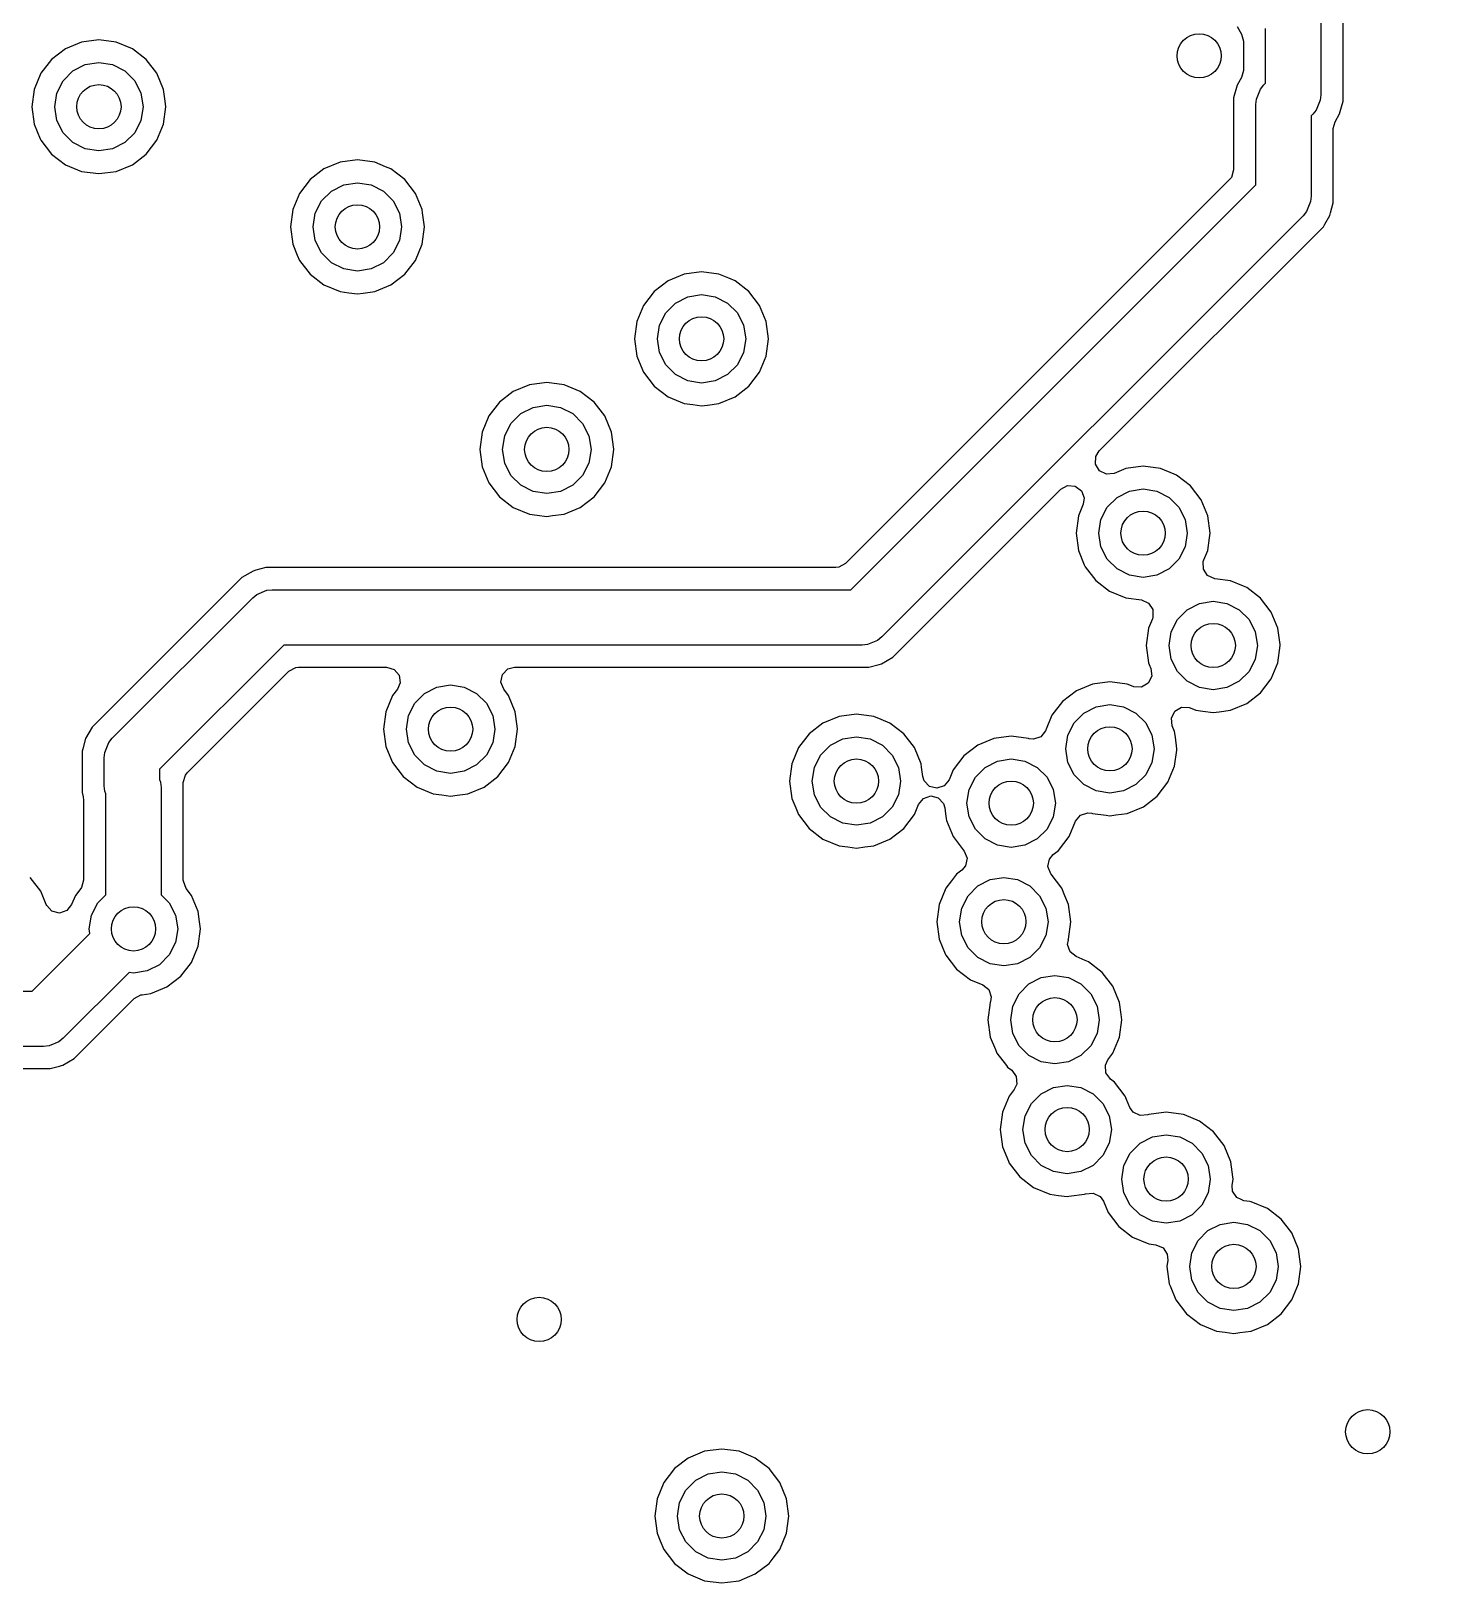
# Model space of a CAD drawing. Extents: x 116 to 183, y -110.2 to -37.6.
# Drawn here: x 129.14 to 141.8, y -79.85 to -65.82 of the extents above; entities that cross this region are included whole.
import ezdxf

# ---------------------------------------------------------------- set-up
doc = ezdxf.new("R2010")
doc.units = 0
doc.layers.add('BLACK', color=7, linetype='CONTINUOUS')

msp = doc.modelspace()

# ---------------------------------------------------------------- linework, layer by layer
at = {"layer": 'BLACK', "linetype": 'CONTINUOUS'}
for p, q in [((140.8, -65.687918), (140.8, -66.392082)), ((141.0005, -66.451391), (141.0005, -65.628609)), ((140.042203, -65.77381), (140.082886, -65.844273)), ((140.3, -66.288528), (140.3, -65.791472)), ((129.44716, -65.975463), (129.321718, -66.071718)), ((129.593237, -65.914956), (129.44716, -65.975463)), ((129.593239, -65.914955), (129.593237, -65.914956)), ((129.749999, -65.894318), (129.593239, -65.914955)), ((129.750001, -65.894318), (129.749999, -65.894318)), ((129.90676, -65.914955), (129.750001, -65.894318)), ((129.906762, -65.914956), (129.90676, -65.914955)), ((130.052841, -65.975464), (129.906762, -65.914956)), ((130.178282, -66.071718), (130.052841, -65.975464)), ((140.082886, -65.844273), (140.0995, -65.906274)), ((140.0995, -65.906274), (140.0995, -66.036843)), ((129.321718, -66.071718), (129.225463, -66.19716)), ((129.626393, -66.119577), (129.75, -66.1)), ((129.75, -66.1), (129.873607, -66.119577)), ((130.274536, -66.197159), (130.178282, -66.071718)), ((140.0995, -66.036843), (140.1, -66.04)), ((140.1, -66.04), (140.0995, -66.043156)), ((140.0995, -66.043156), (140.0995, -66.173725)), ((129.225463, -66.19716), (129.164956, -66.343237)), ((129.426393, -66.264886), (129.514886, -66.176393)), ((129.514886, -66.176393), (129.626393, -66.119577)), ((129.873607, -66.119577), (129.985114, -66.176393)), ((129.985114, -66.176393), (130.073607, -66.264886)), ((130.335044, -66.343238), (130.274536, -66.197159)), ((140.082887, -66.235725), (140.042201, -66.306194)), ((140.0995, -66.173725), (140.082887, -66.235725)), ((129.164955, -66.343239), (129.144318, -66.499998)), ((129.164956, -66.343237), (129.164955, -66.343239)), ((129.35, -66.5), (129.369577, -66.376393)), ((129.369577, -66.376393), (129.426393, -66.264886)), ((130.073607, -66.264886), (130.130423, -66.376393)), ((130.130423, -66.376393), (130.15, -66.5)), ((130.335044, -66.343239), (130.335044, -66.343238)), ((130.349282, -66.45139), (130.335044, -66.343239)), ((140.0422, -66.306199), (140.0115, -66.420773)), ((140.042201, -66.306194), (140.0422, -66.306199)), ((140.216804, -66.431309), (140.254133, -66.341189)), ((140.254133, -66.341189), (140.254137, -66.341184)), ((140.254137, -66.341184), (140.285223, -66.303305)), ((140.285223, -66.303305), (140.3, -66.288528)), ((140.8, -66.392082), (140.795196, -66.440854)), ((129.144318, -66.499998), (129.144318, -66.5)), ((129.144318, -66.5), (129.164955, -66.65676)), ((129.369577, -66.623607), (129.35, -66.5)), ((130.15, -66.5), (130.130423, -66.623607)), ((130.335044, -66.656762), (130.355682, -66.5)), ((130.355682, -66.5), (130.349282, -66.45139)), ((140.0115, -66.420773), (140.0115, -67.072034)), ((140.212, -66.480082), (140.216804, -66.431309)), ((140.212, -67.206446), (140.212, -66.480082)), ((140.757868, -66.530974), (140.726777, -66.568859)), ((140.795196, -66.440854), (140.757868, -66.530974)), ((140.969799, -66.565969), (140.987475, -66.5)), ((140.987475, -66.5), (141.0005, -66.451391)), ((129.164955, -66.65676), (129.164956, -66.656762)), ((129.164956, -66.656762), (129.219942, -66.789511)), ((129.426393, -66.735114), (129.369577, -66.623607)), ((130.130423, -66.623607), (130.073607, -66.735114)), ((130.274536, -66.802841), (130.335044, -66.656762)), ((140.726777, -66.568859), (140.712, -66.583636)), ((140.712, -66.583636), (140.712, -67.31)), ((140.9125, -66.698439), (140.929113, -66.636439)), ((140.929113, -66.636439), (140.969799, -66.565969)), ((129.219942, -66.789511), (129.225464, -66.802841)), ((129.225464, -66.802841), (129.321718, -66.928282)), ((129.514886, -66.823607), (129.426393, -66.735114)), ((130.073607, -66.735114), (129.985114, -66.823607)), ((130.178282, -66.928282), (130.274536, -66.802841)), ((140.9125, -67.369309), (140.9125, -66.698439)), ((129.321718, -66.928282), (129.447159, -67.024536)), ((129.626393, -66.880423), (129.514886, -66.823607)), ((129.75, -66.9), (129.626393, -66.880423)), ((129.873607, -66.880423), (129.75, -66.9)), ((129.985114, -66.823607), (129.873607, -66.880423)), ((130.052841, -67.024536), (130.178282, -66.928282)), ((129.447159, -67.024536), (129.593238, -67.085044)), ((129.593238, -67.085044), (129.671619, -67.095363)), ((129.671619, -67.095363), (129.749999, -67.105682)), ((129.750001, -67.105682), (129.804211, -67.098545)), ((129.804211, -67.098545), (129.906762, -67.085044)), ((129.906762, -67.085044), (130.052841, -67.024536)), ((131.78466, -67.062963), (131.659218, -67.159218)), ((131.930737, -67.002456), (131.78466, -67.062963)), ((131.930739, -67.002455), (131.930737, -67.002456)), ((132.087499, -66.981818), (131.930739, -67.002455)), ((132.087501, -66.981818), (132.087499, -66.981818)), ((132.24426, -67.002455), (132.087501, -66.981818)), ((132.244262, -67.002456), (132.24426, -67.002455)), ((132.341622, -67.042784), (132.244262, -67.002456)), ((132.390341, -67.062964), (132.341622, -67.042784)), ((132.515782, -67.159218), (132.390341, -67.062964)), ((140.0115, -67.072034), (139.991815, -67.139073)), ((129.749999, -67.105682), (129.75, -67.105682)), ((129.75, -67.105682), (129.750001, -67.105682)), ((131.659218, -67.159218), (131.562963, -67.28466)), ((131.852386, -67.263893), (131.963893, -67.207077)), ((131.963893, -67.207077), (132.0875, -67.1875)), ((132.0875, -67.1875), (132.211107, -67.207077)), ((132.211107, -67.207077), (132.322614, -67.263893)), ((132.612036, -67.284659), (132.515782, -67.159218)), ((139.975181, -67.159715), (136.501716, -70.633181)), ((136.548446, -70.87), (140.212, -67.206446)), ((139.991815, -67.139073), (139.975181, -67.159715)), ((131.562963, -67.28466), (131.502456, -67.430737)), ((131.707077, -67.463893), (131.763893, -67.352386)), ((131.763893, -67.352386), (131.852386, -67.263893)), ((132.322614, -67.263893), (132.411107, -67.352386)), ((132.411107, -67.352386), (132.467923, -67.463893)), ((132.672544, -67.430738), (132.612036, -67.284659)), ((140.707197, -67.358772), (140.669868, -67.448892)), ((140.712, -67.31), (140.707197, -67.358762)), ((140.707197, -67.358762), (140.707197, -67.358772)), ((140.888394, -67.459274), (140.9125, -67.369309)), ((131.502455, -67.430739), (131.481818, -67.587498)), ((131.502456, -67.430737), (131.502455, -67.430739)), ((131.6875, -67.5875), (131.707077, -67.463893)), ((132.467923, -67.463893), (132.4875, -67.5875)), ((132.676301, -67.459274), (132.672544, -67.430738)), ((132.693065, -67.586615), (132.676301, -67.459274)), ((140.638777, -67.486776), (136.828777, -71.296777)), ((140.669868, -67.448892), (140.638777, -67.486776)), ((140.835547, -67.563998), (140.881799, -67.483887)), ((140.881799, -67.483887), (140.888394, -67.459274)), ((131.481818, -67.587498), (131.481818, -67.587501)), ((131.481818, -67.587501), (131.502455, -67.74426)), ((131.707077, -67.711107), (131.6875, -67.5875)), ((132.4875, -67.5875), (132.467923, -67.711107)), ((132.672544, -67.744262), (132.693182, -67.5875)), ((132.693182, -67.5875), (132.693065, -67.586615)), ((138.867369, -69.541734), (140.82249, -67.586614)), ((140.82249, -67.586614), (140.835547, -67.563998)), ((131.502455, -67.74426), (131.502456, -67.744262)), ((131.502456, -67.744262), (131.543451, -67.843234)), ((131.763893, -67.822614), (131.707077, -67.711107)), ((132.467923, -67.711107), (132.411107, -67.822614)), ((132.612036, -67.890341), (132.672544, -67.744262)), ((131.543451, -67.843234), (131.562964, -67.890341)), ((131.562964, -67.890341), (131.659218, -68.015782)), ((131.852386, -67.911107), (131.763893, -67.822614)), ((131.963893, -67.967923), (131.852386, -67.911107)), ((132.322614, -67.911107), (132.211107, -67.967923)), ((132.411107, -67.822614), (132.322614, -67.911107)), ((132.515782, -68.015782), (132.612036, -67.890341)), ((131.659218, -68.015782), (131.784659, -68.112036)), ((132.0875, -67.9875), (131.963893, -67.967923)), ((132.211107, -67.967923), (132.0875, -67.9875)), ((132.390341, -68.112036), (132.515782, -68.015782)), ((134.89716, -68.075463), (134.771718, -68.171718)), ((135.043237, -68.014956), (134.89716, -68.075463)), ((135.043239, -68.014955), (135.043237, -68.014956)), ((135.199999, -67.994318), (135.043239, -68.014955)), ((135.200001, -67.994318), (135.199999, -67.994318)), ((135.35676, -68.014955), (135.200001, -67.994318)), ((135.356762, -68.014956), (135.35676, -68.014955)), ((135.44496, -68.051489), (135.356762, -68.014956)), ((135.502841, -68.075464), (135.44496, -68.051489)), ((135.628282, -68.171718), (135.502841, -68.075464)), ((131.784659, -68.112036), (131.930738, -68.172544)), ((131.930738, -68.172544), (132.009119, -68.182863)), ((132.009119, -68.182863), (132.087499, -68.193182)), ((132.087499, -68.193182), (132.0875, -68.193182)), ((132.0875, -68.193182), (132.087501, -68.193182)), ((132.087501, -68.193182), (132.139754, -68.186302)), ((132.139754, -68.186302), (132.244262, -68.172544)), ((132.244262, -68.172544), (132.390341, -68.112036)), ((134.771718, -68.171718), (134.675463, -68.29716)), ((134.964886, -68.276393), (135.076393, -68.219577)), ((135.076393, -68.219577), (135.2, -68.2)), ((135.2, -68.2), (135.323607, -68.219577)), ((135.323607, -68.219577), (135.435114, -68.276393)), ((135.724536, -68.297159), (135.628282, -68.171718)), ((134.675463, -68.29716), (134.614956, -68.443237)), ((134.876393, -68.364886), (134.964886, -68.276393)), ((135.435114, -68.276393), (135.523607, -68.364886)), ((135.785044, -68.443238), (135.724536, -68.297159)), ((134.614955, -68.443239), (134.594318, -68.599998)), ((134.614956, -68.443237), (134.614955, -68.443239)), ((134.8, -68.6), (134.819577, -68.476393)), ((134.819577, -68.476393), (134.876393, -68.364886)), ((135.523607, -68.364886), (135.580423, -68.476393)), ((135.580423, -68.476393), (135.6, -68.6)), ((135.805682, -68.6), (135.785044, -68.443238)), ((134.594318, -68.599998), (134.594318, -68.600001)), ((134.594318, -68.600001), (134.614955, -68.75676)), ((134.819577, -68.723607), (134.8, -68.6)), ((135.6, -68.6), (135.580423, -68.723607)), ((135.785044, -68.756762), (135.805682, -68.6)), ((134.614955, -68.75676), (134.614956, -68.756762)), ((134.614956, -68.756762), (134.650775, -68.843238)), ((134.876393, -68.835114), (134.819577, -68.723607)), ((135.580423, -68.723607), (135.523607, -68.835114)), ((135.724536, -68.902841), (135.785044, -68.756762)), ((134.650775, -68.843238), (134.675464, -68.902841)), ((134.675464, -68.902841), (134.771718, -69.028282)), ((134.964886, -68.923607), (134.876393, -68.835114)), ((135.076393, -68.980423), (134.964886, -68.923607)), ((135.435114, -68.923607), (135.323607, -68.980423)), ((135.523607, -68.835114), (135.435114, -68.923607)), ((135.628282, -69.028282), (135.724536, -68.902841)), ((133.643237, -69.014956), (133.49716, -69.075463)), ((133.643239, -69.014955), (133.643237, -69.014956)), ((133.799999, -68.994318), (133.643239, -69.014955)), ((133.800001, -68.994318), (133.799999, -68.994318)), ((133.95676, -69.014955), (133.800001, -68.994318)), ((133.956762, -69.014956), (133.95676, -69.014955)), ((134.102841, -69.075464), (133.956762, -69.014956)), ((134.771718, -69.028282), (134.897159, -69.124536)), ((135.2, -69), (135.076393, -68.980423)), ((135.323607, -68.980423), (135.2, -69)), ((135.502841, -69.124536), (135.628282, -69.028282)), ((133.371718, -69.171718), (133.275463, -69.29716)), ((133.49716, -69.075463), (133.371718, -69.171718)), ((133.676393, -69.219577), (133.8, -69.2)), ((133.8, -69.2), (133.923607, -69.219577)), ((134.228282, -69.171718), (134.102841, -69.075464)), ((134.324536, -69.297159), (134.228282, -69.171718)), ((134.897159, -69.124536), (135.043238, -69.185044)), ((135.043238, -69.185044), (135.121619, -69.195363)), ((135.121619, -69.195363), (135.199999, -69.205682)), ((135.199999, -69.205682), (135.2, -69.205682)), ((135.2, -69.205682), (135.200001, -69.205682)), ((135.200001, -69.205682), (135.252254, -69.198802)), ((135.252254, -69.198802), (135.356762, -69.185044)), ((135.356762, -69.185044), (135.502841, -69.124536)), ((133.275463, -69.29716), (133.214956, -69.443237)), ((133.476393, -69.364886), (133.564886, -69.276393)), ((133.564886, -69.276393), (133.676393, -69.219577)), ((133.923607, -69.219577), (134.035114, -69.276393)), ((134.035114, -69.276393), (134.123607, -69.364886)), ((134.385044, -69.443238), (134.324536, -69.297159)), ((133.214955, -69.443239), (133.194318, -69.599998)), ((133.214956, -69.443237), (133.214955, -69.443239)), ((133.4, -69.6), (133.419577, -69.476393)), ((133.419577, -69.476393), (133.476393, -69.364886)), ((134.123607, -69.364886), (134.180423, -69.476393)), ((134.180423, -69.476393), (134.2, -69.6)), ((134.385044, -69.443239), (134.385044, -69.443238)), ((134.405602, -69.599395), (134.385044, -69.443239)), ((133.194318, -69.599998), (133.194318, -69.600001)), ((133.194318, -69.600001), (133.214955, -69.75676)), ((133.419577, -69.723607), (133.4, -69.6)), ((134.2, -69.6), (134.180423, -69.723607)), ((134.385044, -69.756762), (134.405682, -69.6)), ((134.405682, -69.6), (134.405602, -69.599395)), ((138.764777, -69.662875), (138.79475, -69.614353)), ((138.79475, -69.614353), (138.867369, -69.541734)), ((133.214955, -69.75676), (133.214956, -69.756762)), ((133.214956, -69.756762), (133.275464, -69.902841)), ((133.476393, -69.835114), (133.419577, -69.723607)), ((134.180423, -69.723607), (134.123607, -69.835114)), ((134.324536, -69.902841), (134.385044, -69.756762)), ((138.762283, -69.7327), (138.764777, -69.662875)), ((138.797935, -69.792789), (138.762283, -69.7327)), ((139.191999, -69.752318), (139.035239, -69.772955)), ((139.192001, -69.752318), (139.191999, -69.752318)), ((139.34876, -69.772955), (139.192001, -69.752318)), ((133.275464, -69.902841), (133.371718, -70.028282)), ((133.564886, -69.923607), (133.476393, -69.835114)), ((134.123607, -69.835114), (134.035114, -69.923607)), ((134.228282, -70.028282), (134.324536, -69.902841)), ((138.860414, -69.824064), (138.797935, -69.792789)), ((138.929883, -69.816595), (138.860414, -69.824064)), ((139.035234, -69.772957), (138.929883, -69.816595)), ((139.035239, -69.772955), (139.035234, -69.772957)), ((139.348762, -69.772956), (139.34876, -69.772955)), ((139.472147, -69.824064), (139.348762, -69.772956)), ((139.494841, -69.833464), (139.472147, -69.824064)), ((139.620282, -69.929718), (139.494841, -69.833464)), ((133.371718, -70.028282), (133.497159, -70.124536)), ((133.676393, -69.980423), (133.564886, -69.923607)), ((133.8, -70), (133.676393, -69.980423)), ((133.923607, -69.980423), (133.8, -70)), ((134.035114, -69.923607), (133.923607, -69.980423)), ((134.102841, -70.124536), (134.228282, -70.028282)), ((136.928614, -71.480489), (138.448353, -69.960749)), ((138.448353, -69.960749), (138.509676, -69.927265)), ((138.509676, -69.927265), (138.579368, -69.932249)), ((138.579368, -69.932249), (138.635301, -69.974121)), ((138.635301, -69.974121), (138.659718, -70.039585)), ((138.659718, -70.039585), (138.650595, -70.095883)), ((138.868393, -70.122886), (138.956886, -70.034393)), ((138.956886, -70.034393), (139.068393, -69.977577)), ((139.068393, -69.977577), (139.192, -69.958)), ((139.192, -69.958), (139.315607, -69.977577)), ((139.315607, -69.977577), (139.427114, -70.034393)), ((139.427114, -70.034393), (139.515607, -70.122886)), ((139.716536, -70.055159), (139.620282, -69.929718)), ((133.497159, -70.124536), (133.643238, -70.185044)), ((133.643238, -70.185044), (133.713681, -70.194318)), ((133.852254, -70.198802), (133.956762, -70.185044)), ((133.956762, -70.185044), (134.102841, -70.124536)), ((138.650595, -70.095883), (138.606957, -70.201234)), ((138.811577, -70.234393), (138.868393, -70.122886)), ((139.515607, -70.122886), (139.572423, -70.234393)), ((139.777044, -70.201238), (139.716536, -70.055159)), ((133.713681, -70.194318), (133.799999, -70.205682)), ((133.799999, -70.205682), (133.8, -70.205682)), ((133.8, -70.205682), (133.800001, -70.205682)), ((133.800001, -70.205682), (133.852254, -70.198802)), ((138.606955, -70.201239), (138.586318, -70.357998)), ((138.606957, -70.201234), (138.606955, -70.201239)), ((138.792, -70.358), (138.811577, -70.234393)), ((139.572423, -70.234393), (139.592, -70.358)), ((139.777044, -70.201239), (139.777044, -70.201238)), ((139.797682, -70.357998), (139.777044, -70.201239)), ((138.586318, -70.357998), (138.586318, -70.358001)), ((138.586318, -70.358001), (138.606955, -70.51476)), ((138.811577, -70.481607), (138.792, -70.358)), ((139.592, -70.358), (139.572423, -70.481607)), ((139.777044, -70.514762), (139.792169, -70.399874)), ((139.792169, -70.399874), (139.797682, -70.358001)), ((139.797682, -70.358001), (139.797682, -70.357998)), ((138.606955, -70.51476), (138.606956, -70.514762)), ((138.606956, -70.514762), (138.660172, -70.643238)), ((138.868393, -70.593114), (138.811577, -70.481607)), ((138.956886, -70.681607), (138.868393, -70.593114)), ((139.515607, -70.593114), (139.427114, -70.681607)), ((139.572423, -70.481607), (139.515607, -70.593114)), ((139.73705, -70.613606), (139.741868, -70.599683)), ((139.741868, -70.599683), (139.777044, -70.514762)), ((131.144113, -70.7002), (131.041386, -70.759511)), ((131.144116, -70.700199), (131.144113, -70.7002)), ((131.168324, -70.693712), (131.144116, -70.700199)), ((131.168325, -70.693713), (131.168324, -70.693712)), ((131.258691, -70.6695), (131.168325, -70.693713)), ((136.414035, -70.6695), (131.258691, -70.6695)), ((136.440393, -70.666666), (136.414035, -70.6695)), ((136.501716, -70.633181), (136.440393, -70.666666)), ((138.660172, -70.643238), (138.667464, -70.660841)), ((138.667464, -70.660841), (138.763718, -70.786282)), ((139.068393, -70.738423), (138.956886, -70.681607)), ((139.192, -70.758), (139.068393, -70.738423)), ((139.315607, -70.738423), (139.192, -70.758)), ((139.427114, -70.681607), (139.315607, -70.738423)), ((139.737881, -70.683471), (139.73705, -70.613606)), ((139.776352, -70.741795), (139.737881, -70.683471)), ((139.840249, -70.770062), (139.776352, -70.741795)), ((131.041383, -70.759513), (129.687513, -72.113383)), ((131.041386, -70.759511), (131.041383, -70.759513)), ((131.179107, -70.912133), (131.269227, -70.874804)), ((131.269227, -70.874804), (131.318, -70.87)), ((131.318, -70.87), (136.548446, -70.87)), ((138.763718, -70.786282), (138.889159, -70.882536)), ((138.889159, -70.882536), (139.035238, -70.943044)), ((139.98376, -70.788955), (139.840249, -70.770062)), ((139.983762, -70.788956), (139.98376, -70.788955)), ((140.09989, -70.837058), (139.983762, -70.788956)), ((140.129841, -70.849464), (140.09989, -70.837058)), ((140.255282, -70.945718), (140.129841, -70.849464)), ((129.871223, -72.213223), (131.141223, -70.943223)), ((131.141223, -70.943223), (131.179102, -70.912137)), ((131.179102, -70.912137), (131.179107, -70.912133)), ((139.035238, -70.943044), (139.178751, -70.961937)), ((139.178751, -70.961937), (139.242646, -70.990203)), ((139.242646, -70.990203), (139.281118, -71.048527)), ((139.591886, -71.050393), (139.703393, -70.993577)), ((139.703393, -70.993577), (139.827, -70.974)), ((139.827, -70.974), (139.950607, -70.993577)), ((139.950607, -70.993577), (140.062114, -71.050393)), ((140.351536, -71.071159), (140.255282, -70.945718)), ((139.277126, -71.132328), (139.241957, -71.217234)), ((139.28195, -71.118392), (139.277126, -71.132328)), ((139.281118, -71.048527), (139.28195, -71.118392)), ((139.446577, -71.250393), (139.503393, -71.138886)), ((139.503393, -71.138886), (139.591886, -71.050393)), ((140.062114, -71.050393), (140.150607, -71.138886)), ((140.150607, -71.138886), (140.207423, -71.250393)), ((140.412044, -71.217238), (140.351536, -71.071159)), ((136.828777, -71.296777), (136.790897, -71.327862)), ((139.241955, -71.217239), (139.221318, -71.373998)), ((139.241957, -71.217234), (139.241955, -71.217239)), ((139.427, -71.374), (139.446577, -71.250393)), ((140.207423, -71.250393), (140.227, -71.374)), ((140.412044, -71.217239), (140.412044, -71.217238)), ((140.431623, -71.365959), (140.412044, -71.217239)), ((131.421554, -71.37), (130.298, -72.493554)), ((136.652, -71.37), (131.421554, -71.37)), ((136.700773, -71.365196), (136.652, -71.37)), ((136.790893, -71.327867), (136.700773, -71.365196)), ((136.790897, -71.327862), (136.790893, -71.327867)), ((139.221318, -71.373998), (139.221318, -71.374001)), ((139.221318, -71.374001), (139.241955, -71.530759)), ((139.446577, -71.497607), (139.427, -71.374)), ((140.227, -71.374), (140.207423, -71.497607)), ((140.412044, -71.530762), (140.432682, -71.374)), ((140.432682, -71.374), (140.431623, -71.365959)), ((131.468284, -71.606819), (131.529607, -71.573334)), ((131.529607, -71.573334), (131.555965, -71.5705)), ((131.555965, -71.5705), (132.351543, -71.5705)), ((132.351543, -71.5705), (132.418582, -71.590185)), ((132.418582, -71.590185), (132.464337, -71.642989)), ((133.399587, -71.636372), (133.448401, -71.586383)), ((133.448401, -71.586383), (133.509119, -71.5705)), ((133.509119, -71.5705), (136.711307, -71.5705)), ((136.711307, -71.5705), (136.711309, -71.5705)), ((136.711309, -71.5705), (136.805405, -71.545287)), ((136.805405, -71.545287), (136.825887, -71.539799)), ((136.825887, -71.539799), (136.928614, -71.480489)), ((139.241955, -71.530759), (139.241955, -71.530761)), ((139.241955, -71.530761), (139.241956, -71.530762)), ((139.241956, -71.530762), (139.247973, -71.545288)), ((139.247973, -71.545288), (139.263538, -71.582865)), ((139.263538, -71.582865), (139.271006, -71.652335)), ((139.503393, -71.609114), (139.446577, -71.497607)), ((140.207423, -71.497607), (140.150607, -71.609114)), ((140.351536, -71.676841), (140.412044, -71.530762)), ((130.549319, -72.525783), (131.468284, -71.606819)), ((132.474281, -71.712147), (132.449919, -71.769986)), ((132.464337, -71.642989), (132.474281, -71.712147)), ((132.806724, -71.749908), (132.930331, -71.730331)), ((132.930331, -71.730331), (133.053938, -71.749908)), ((133.385549, -71.704817), (133.399587, -71.636372)), ((133.410743, -71.769986), (133.385549, -71.704817)), ((138.735677, -71.723206), (138.5896, -71.783713)), ((138.735679, -71.723205), (138.735677, -71.723206)), ((138.892439, -71.702568), (138.735679, -71.723205)), ((138.892441, -71.702568), (138.892439, -71.702568)), ((139.0492, -71.723205), (138.892441, -71.702568)), ((139.049205, -71.723207), (139.0492, -71.723205)), ((139.101524, -71.744878), (139.049205, -71.723207)), ((139.23973, -71.714814), (139.179641, -71.750466)), ((139.271006, -71.652335), (139.23973, -71.714814)), ((139.591886, -71.697607), (139.503393, -71.609114)), ((139.703393, -71.754423), (139.591886, -71.697607)), ((140.062114, -71.697607), (139.950607, -71.754423)), ((140.150607, -71.609114), (140.062114, -71.697607)), ((140.255282, -71.802282), (140.351536, -71.676841)), ((132.405795, -71.827488), (132.345287, -71.973568)), ((132.449919, -71.769986), (132.405795, -71.827488)), ((132.606724, -71.895217), (132.695217, -71.806724)), ((132.695217, -71.806724), (132.806724, -71.749908)), ((133.053938, -71.749908), (133.165445, -71.806724)), ((133.165445, -71.806724), (133.253938, -71.895217)), ((133.454866, -71.827488), (133.410743, -71.769986)), ((133.454866, -71.827489), (133.454866, -71.827488)), ((133.454867, -71.82749), (133.454866, -71.827489)), ((133.515375, -71.973569), (133.454867, -71.82749)), ((138.5896, -71.783713), (138.464158, -71.879968)), ((139.109816, -71.747971), (139.101524, -71.744878)), ((139.179641, -71.750466), (139.109816, -71.747971)), ((139.827, -71.774), (139.703393, -71.754423)), ((139.950607, -71.754423), (139.827, -71.774)), ((140.129841, -71.898536), (140.255282, -71.802282)), ((132.345286, -71.97357), (132.324649, -72.130329)), ((132.345287, -71.973568), (132.345286, -71.97357)), ((132.530331, -72.130331), (132.549908, -72.006724)), ((132.549908, -72.006724), (132.606724, -71.895217)), ((133.253938, -71.895217), (133.310754, -72.006724)), ((133.310754, -72.006724), (133.330331, -72.130331)), ((133.515375, -71.97357), (133.515375, -71.973569)), ((133.532332, -72.102374), (133.515375, -71.97357)), ((136.599999, -71.994318), (136.443239, -72.014955)), ((136.600001, -71.994318), (136.599999, -71.994318)), ((136.75676, -72.014955), (136.600001, -71.994318)), ((138.367903, -72.00541), (138.310299, -72.144478)), ((138.464158, -71.879968), (138.367903, -72.00541)), ((138.568833, -72.073136), (138.657326, -71.984643)), ((138.657326, -71.984643), (138.768833, -71.927827)), ((138.768833, -71.927827), (138.89244, -71.90825)), ((138.89244, -71.90825), (139.016047, -71.927827)), ((139.016047, -71.927827), (139.127554, -71.984643)), ((139.127554, -71.984643), (139.216047, -72.073136)), ((139.448433, -72.029915), (139.479708, -71.967436)), ((139.479708, -71.967436), (139.539797, -71.931784)), ((139.539797, -71.931784), (139.609622, -71.934278)), ((139.609622, -71.934278), (139.617904, -71.937366)), ((139.617904, -71.937366), (139.670238, -71.959044)), ((139.670238, -71.959044), (139.733982, -71.967436)), ((139.733982, -71.967436), (139.826999, -71.979682)), ((139.826999, -71.979682), (139.827, -71.979682)), ((139.827, -71.979682), (139.827001, -71.979682)), ((139.827001, -71.979682), (139.879254, -71.972802)), ((139.879254, -71.972802), (139.983762, -71.959044)), ((139.983762, -71.959044), (140.129841, -71.898536)), ((129.687509, -72.113389), (129.628201, -72.216112)), ((129.687513, -72.113383), (129.687509, -72.113389)), ((132.324649, -72.130329), (132.324649, -72.130332)), ((132.324649, -72.130332), (132.345286, -72.287091)), ((132.549908, -72.253938), (132.530331, -72.130331)), ((133.330331, -72.130331), (133.310754, -72.253938)), ((133.515375, -72.287093), (133.536013, -72.130331)), ((133.536013, -72.130331), (133.532332, -72.102374)), ((136.29716, -72.075463), (136.171718, -72.171718)), ((136.443237, -72.014956), (136.29716, -72.075463)), ((136.443239, -72.014955), (136.443237, -72.014956)), ((136.756762, -72.014956), (136.75676, -72.014955)), ((136.82491, -72.043184), (136.756762, -72.014956)), ((136.902841, -72.075464), (136.82491, -72.043184)), ((137.028282, -72.171718), (136.902841, -72.075464)), ((138.310299, -72.144478), (138.266458, -72.198882)), ((138.512017, -72.184643), (138.568833, -72.073136)), ((139.216047, -72.073136), (139.272863, -72.184643)), ((139.455901, -72.099384), (139.448433, -72.029915)), ((139.477484, -72.151488), (139.455901, -72.099384)), ((139.484363, -72.203742), (139.477484, -72.151488)), ((129.6282, -72.216117), (129.603514, -72.308248)), ((129.628201, -72.216112), (129.6282, -72.216117)), ((129.802804, -72.341227), (129.840133, -72.251107)), ((129.840133, -72.251107), (129.840137, -72.251102)), ((129.840137, -72.251102), (129.871223, -72.213223)), ((132.345286, -72.287091), (132.345287, -72.287093)), ((132.345287, -72.287093), (132.381063, -72.373465)), ((132.606724, -72.365445), (132.549908, -72.253938)), ((133.310754, -72.253938), (133.253938, -72.365445)), ((133.454867, -72.433172), (133.515375, -72.287093)), ((136.171718, -72.171718), (136.075463, -72.29716)), ((136.276393, -72.364886), (136.364886, -72.276393)), ((136.364886, -72.276393), (136.476393, -72.219577)), ((136.476393, -72.219577), (136.6, -72.2)), ((136.6, -72.2), (136.723607, -72.219577)), ((136.723607, -72.219577), (136.835114, -72.276393)), ((136.835114, -72.276393), (136.923607, -72.364886)), ((137.124536, -72.297159), (137.028282, -72.171718)), ((137.69716, -72.275463), (137.571718, -72.371718)), ((137.843237, -72.214956), (137.69716, -72.275463)), ((137.843239, -72.214955), (137.843237, -72.214956)), ((137.999999, -72.194318), (137.843239, -72.214955)), ((138.000001, -72.194318), (137.999999, -72.194318)), ((138.156765, -72.214956), (138.000001, -72.194318)), ((138.16365, -72.216801), (138.156765, -72.214956)), ((138.200163, -72.220946), (138.16365, -72.216801)), ((138.266458, -72.198882), (138.200163, -72.220946)), ((138.49244, -72.30825), (138.512017, -72.184643)), ((139.272863, -72.184643), (139.29244, -72.30825)), ((139.498122, -72.308248), (139.484363, -72.203742)), ((129.603514, -72.308248), (129.5975, -72.330691)), ((129.5975, -72.330691), (129.5975, -72.703309)), ((129.798, -72.39), (129.802804, -72.341227)), ((129.798, -72.644), (129.798, -72.39)), ((132.381063, -72.373465), (132.405795, -72.433172)), ((132.405795, -72.433172), (132.502049, -72.558613)), ((132.695217, -72.453938), (132.606724, -72.365445)), ((133.253938, -72.365445), (133.165445, -72.453938)), ((133.358613, -72.558613), (133.454867, -72.433172)), ((136.075463, -72.29716), (136.014956, -72.443237)), ((136.219577, -72.476393), (136.276393, -72.364886)), ((136.923607, -72.364886), (136.980423, -72.476393)), ((137.185044, -72.443238), (137.124536, -72.297159)), ((137.571718, -72.371718), (137.475463, -72.49716)), ((137.764886, -72.476393), (137.876393, -72.419577)), ((137.876393, -72.419577), (138, -72.4)), ((138, -72.4), (138.123607, -72.419577)), ((138.123607, -72.419577), (138.235114, -72.476393)), ((138.512017, -72.431857), (138.49244, -72.30825)), ((138.568833, -72.543364), (138.512017, -72.431857)), ((139.272863, -72.431857), (139.216047, -72.543364)), ((139.29244, -72.30825), (139.272863, -72.431857)), ((139.477484, -72.465012), (139.496598, -72.319825)), ((139.496598, -72.319825), (139.498122, -72.308251)), ((139.498122, -72.308251), (139.498122, -72.308248)), ((130.298, -72.493554), (130.298, -72.586318)), ((130.513, -72.613464), (130.532685, -72.546425)), ((130.532685, -72.546425), (130.549319, -72.525783)), ((132.502049, -72.558613), (132.62749, -72.654867)), ((132.806724, -72.510754), (132.695217, -72.453938)), ((132.930331, -72.530331), (132.806724, -72.510754)), ((133.053938, -72.510754), (132.930331, -72.530331)), ((133.165445, -72.453938), (133.053938, -72.510754)), ((133.233172, -72.654867), (133.358613, -72.558613)), ((136.014955, -72.443239), (135.994318, -72.599998)), ((136.014956, -72.443237), (136.014955, -72.443239)), ((136.2, -72.6), (136.219577, -72.476393)), ((136.980423, -72.476393), (137, -72.6)), ((137.189286, -72.475464), (137.185044, -72.443238)), ((137.20007, -72.557374), (137.189286, -72.475464)), ((137.212125, -72.596693), (137.20007, -72.557374)), ((137.475463, -72.49716), (137.43757, -72.588642)), ((137.619577, -72.676393), (137.676393, -72.564886)), ((137.676393, -72.564886), (137.764886, -72.476393)), ((138.235114, -72.476393), (138.323607, -72.564886)), ((138.323607, -72.564886), (138.380423, -72.676393)), ((138.657326, -72.631857), (138.568833, -72.543364)), ((139.216047, -72.543364), (139.127554, -72.631857)), ((139.416976, -72.611091), (139.477484, -72.465012)), ((129.5975, -72.703309), (129.607775, -72.741655)), ((129.802804, -72.692773), (129.798, -72.644)), ((129.8125, -72.716181), (129.802804, -72.692773)), ((129.8125, -73.628779), (129.8125, -72.716181)), ((130.298, -72.586318), (130.307696, -72.609727)), ((130.307696, -72.609727), (130.3125, -72.6585)), ((130.3125, -72.6585), (130.3125, -73.628779)), ((130.513, -73.49608), (130.513, -72.613464)), ((132.62749, -72.654867), (132.773569, -72.715375)), ((132.773569, -72.715375), (132.85195, -72.725694)), ((132.989396, -72.728237), (133.087093, -72.715375)), ((133.087093, -72.715375), (133.233172, -72.654867)), ((135.994318, -72.599998), (135.994318, -72.600001)), ((135.994318, -72.600001), (136.014955, -72.75676)), ((136.219577, -72.723607), (136.2, -72.6)), ((137, -72.6), (136.980423, -72.723607)), ((137.259735, -72.64783), (137.212125, -72.596693)), ((137.327434, -72.66511), (137.259735, -72.64783)), ((137.393728, -72.643046), (137.327434, -72.66511)), ((137.43757, -72.588642), (137.393728, -72.643046)), ((137.6, -72.8), (137.619577, -72.676393)), ((138.380423, -72.676393), (138.4, -72.8)), ((138.768833, -72.688673), (138.657326, -72.631857)), ((138.89244, -72.70825), (138.768833, -72.688673)), ((139.016047, -72.688673), (138.89244, -72.70825)), ((139.127554, -72.631857), (139.016047, -72.688673)), ((139.320722, -72.736532), (139.416976, -72.611091)), ((129.607775, -72.741655), (129.612, -72.773748)), ((129.612, -72.773748), (129.612, -73.49608)), ((132.85195, -72.725694), (132.93033, -72.736013)), ((132.93033, -72.736013), (132.930331, -72.736013)), ((132.930331, -72.736013), (132.930332, -72.736013)), ((132.930332, -72.736013), (132.989396, -72.728237)), ((136.014955, -72.75676), (136.014956, -72.756762)), ((136.014956, -72.756762), (136.050775, -72.843238)), ((136.050775, -72.843238), (136.075464, -72.902841)), ((136.276393, -72.835114), (136.219577, -72.723607)), ((136.364886, -72.923607), (136.276393, -72.835114)), ((136.923607, -72.835114), (136.835114, -72.923607)), ((136.980423, -72.723607), (136.923607, -72.835114)), ((137.124536, -72.902841), (137.16243, -72.811356)), ((137.16243, -72.811356), (137.206269, -72.756954)), ((137.206269, -72.756954), (137.272563, -72.734889)), ((137.272563, -72.734889), (137.340263, -72.752168)), ((137.340263, -72.752168), (137.387874, -72.803305)), ((137.387874, -72.803305), (137.399929, -72.842624)), ((137.399929, -72.842624), (137.40722, -72.898)), ((137.619577, -72.923607), (137.6, -72.8)), ((138.4, -72.8), (138.380423, -72.923607)), ((139.049202, -72.893294), (139.195281, -72.832786)), ((139.195281, -72.832786), (139.320722, -72.736532)), ((136.075464, -72.902841), (136.171718, -73.028282)), ((136.476393, -72.980423), (136.364886, -72.923607)), ((136.6, -73), (136.476393, -72.980423)), ((136.723607, -72.980423), (136.6, -73)), ((136.835114, -72.923607), (136.723607, -72.980423)), ((137.028282, -73.028282), (137.124536, -72.902841)), ((137.40722, -72.898), (137.412732, -72.939872)), ((137.412732, -72.939872), (137.414956, -72.95676)), ((137.414956, -72.95676), (137.414956, -72.956762)), ((137.414956, -72.956762), (137.475464, -73.102842)), ((137.676393, -73.035114), (137.619577, -72.923607)), ((138.380423, -72.923607), (138.323607, -73.035114)), ((138.524536, -73.102841), (138.58214, -72.963771)), ((138.58214, -72.963771), (138.625981, -72.909368)), ((138.625981, -72.909368), (138.692275, -72.887303)), ((138.692275, -72.887303), (138.728795, -72.891449)), ((138.728795, -72.891449), (138.73567, -72.89329)), ((138.73567, -72.89329), (138.735678, -72.893294)), ((138.735678, -72.893294), (138.857773, -72.909368)), ((138.857773, -72.909368), (138.892439, -72.913932)), ((138.892439, -72.913932), (138.89244, -72.913932)), ((138.89244, -72.913932), (138.892441, -72.913932)), ((138.892441, -72.913932), (138.944694, -72.907052)), ((138.944694, -72.907052), (139.049202, -72.893294)), ((136.171718, -73.028282), (136.297159, -73.124536)), ((136.297159, -73.124536), (136.443238, -73.185044)), ((136.756762, -73.185044), (136.902841, -73.124536)), ((136.902841, -73.124536), (137.028282, -73.028282)), ((137.475464, -73.102842), (137.575591, -73.23333)), ((137.764886, -73.123607), (137.676393, -73.035114)), ((137.876393, -73.180423), (137.764886, -73.123607)), ((138.235114, -73.123607), (138.123607, -73.180423)), ((138.323607, -73.035114), (138.235114, -73.123607)), ((138.428282, -73.228282), (138.524536, -73.102841)), ((136.443238, -73.185044), (136.521619, -73.195363)), ((136.521619, -73.195363), (136.599999, -73.205682)), ((136.599999, -73.205682), (136.6, -73.205682)), ((136.6, -73.205682), (136.600001, -73.205682)), ((136.600001, -73.205682), (136.677226, -73.195515)), ((136.677226, -73.195515), (136.756762, -73.185044)), ((137.575591, -73.23333), (137.600785, -73.298499)), ((138, -73.2), (137.876393, -73.180423)), ((138.123607, -73.180423), (138, -73.2)), ((138.346575, -73.305102), (138.380619, -73.264854)), ((138.380619, -73.264854), (138.428282, -73.228282)), ((137.552702, -73.407191), (137.505043, -73.443761)), ((137.586747, -73.366944), (137.552702, -73.407191)), ((137.600785, -73.298499), (137.586747, -73.366944)), ((138.332537, -73.373547), (138.346575, -73.305102)), ((138.357731, -73.438716), (138.332537, -73.373547)), ((129.224536, -73.597159), (129.128282, -73.471718)), ((129.612, -73.49608), (129.592315, -73.563119)), ((130.51343, -73.506396), (130.513, -73.49608)), ((130.538624, -73.571566), (130.51343, -73.506396)), ((137.459064, -73.503682), (137.408786, -73.569205)), ((137.505041, -73.443763), (137.459064, -73.503682)), ((137.505042, -73.443762), (137.505041, -73.443763)), ((137.505043, -73.443761), (137.505042, -73.443762)), ((137.609716, -73.636931), (137.698209, -73.548438)), ((137.698209, -73.548438), (137.809716, -73.491622)), ((137.809716, -73.491622), (137.933323, -73.472045)), ((137.933323, -73.472045), (138.05693, -73.491622)), ((138.05693, -73.491622), (138.168437, -73.548438)), ((138.168437, -73.548438), (138.25693, -73.636931)), ((138.361601, -73.44376), (138.357731, -73.438716)), ((138.361605, -73.443763), (138.361601, -73.44376)), ((138.457859, -73.569204), (138.361605, -73.443763)), ((129.274459, -73.717685), (129.224536, -73.597159)), ((129.537965, -73.634656), (129.503577, -73.717676)), ((129.586376, -73.571566), (129.537965, -73.634656)), ((129.592315, -73.563119), (129.586376, -73.571566)), ((129.738893, -73.702386), (129.8125, -73.628779)), ((130.3125, -73.628779), (130.386107, -73.702386)), ((130.587035, -73.634657), (130.538624, -73.571566)), ((130.587035, -73.634658), (130.587035, -73.634657)), ((130.587036, -73.634659), (130.587035, -73.634658)), ((130.647544, -73.780738), (130.587036, -73.634659)), ((137.408786, -73.569205), (137.348279, -73.715282)), ((137.5529, -73.748438), (137.609716, -73.636931)), ((138.25693, -73.636931), (138.313746, -73.748438)), ((138.486147, -73.637498), (138.457859, -73.569204)), ((138.518367, -73.715283), (138.486147, -73.637498)), ((129.278132, -73.725726), (129.274459, -73.717685)), ((129.325742, -73.776863), (129.278132, -73.725726)), ((129.393441, -73.794143), (129.325742, -73.776863)), ((129.459735, -73.772079), (129.393441, -73.794143)), ((129.503577, -73.717676), (129.459735, -73.772079)), ((129.6625, -73.9375), (129.682077, -73.813893)), ((129.682077, -73.813893), (129.738893, -73.702386)), ((130.386107, -73.702386), (130.442923, -73.813893)), ((130.442923, -73.813893), (130.4625, -73.9375)), ((130.647544, -73.780739), (130.647544, -73.780738)), ((130.659564, -73.872043), (130.647544, -73.780739)), ((137.348278, -73.715284), (137.327641, -73.872043)), ((137.348279, -73.715282), (137.348278, -73.715284)), ((137.533323, -73.872045), (137.5529, -73.748438)), ((138.313746, -73.748438), (138.333323, -73.872045)), ((138.518367, -73.715284), (138.518367, -73.715283)), ((138.539005, -73.872043), (138.518367, -73.715284)), ((129.146446, -74.5), (129.66885, -73.977596)), ((129.66885, -73.977596), (129.6625, -73.9375)), ((130.4625, -73.9375), (130.442923, -74.061107)), ((130.647544, -74.094262), (130.668182, -73.9375)), ((130.668182, -73.9375), (130.659564, -73.872043)), ((137.327641, -73.872043), (137.327641, -73.872046)), ((137.327641, -73.872046), (137.348278, -74.028805)), ((137.5529, -73.995652), (137.533323, -73.872045)), ((138.333323, -73.872045), (138.313746, -73.995652)), ((138.518367, -74.028807), (138.538994, -73.872128)), ((138.538994, -73.872128), (138.539005, -73.872046)), ((138.539005, -73.872046), (138.539005, -73.872043)), ((130.442923, -74.061107), (130.386107, -74.172614)), ((130.587036, -74.240341), (130.647544, -74.094262)), ((137.348278, -74.028805), (137.348279, -74.028807)), ((137.348279, -74.028807), (137.403489, -74.162097)), ((137.609716, -74.107159), (137.5529, -73.995652)), ((137.698209, -74.195652), (137.609716, -74.107159)), ((138.25693, -74.107159), (138.168437, -74.195652)), ((138.313746, -73.995652), (138.25693, -74.107159)), ((138.510144, -74.077937), (138.517533, -74.036998)), ((138.532209, -74.144232), (138.510144, -74.077937)), ((138.516263, -74.036658), (138.518365, -74.02881)), ((138.517533, -74.036998), (138.516263, -74.036658)), ((138.518365, -74.02881), (138.518367, -74.028807)), ((130.386107, -74.172614), (130.297614, -74.261107)), ((130.490782, -74.365782), (130.587036, -74.240341)), ((137.403489, -74.162097), (137.408787, -74.174886)), ((137.408787, -74.174886), (137.505041, -74.300327)), ((137.809716, -74.252468), (137.698209, -74.195652)), ((137.933323, -74.272045), (137.809716, -74.252468)), ((138.05693, -74.252468), (137.933323, -74.272045)), ((138.168437, -74.195652), (138.05693, -74.252468)), ((138.586612, -74.188073), (138.532209, -74.144232)), ((138.669832, -74.222544), (138.586612, -74.188073)), ((138.698283, -74.234329), (138.669832, -74.222544)), ((138.823724, -74.330583), (138.698283, -74.234329)), ((130.022403, -74.331149), (129.426777, -74.926777)), ((130.0625, -74.3375), (130.022403, -74.331149)), ((130.186107, -74.317923), (130.0625, -74.3375)), ((130.297614, -74.261107), (130.186107, -74.317923)), ((130.365341, -74.462036), (130.490782, -74.365782)), ((137.505041, -74.300327), (137.630482, -74.396581)), ((137.630482, -74.396581), (137.742152, -74.442836)), ((138.160328, -74.435258), (138.271835, -74.378442)), ((138.271835, -74.378442), (138.395442, -74.358865)), ((138.395442, -74.358865), (138.519049, -74.378442)), ((138.519049, -74.378442), (138.630556, -74.435258)), ((138.919978, -74.456024), (138.823724, -74.330583)), ((127.052512, -74.5), (129.146446, -74.5)), ((130.068922, -74.568179), (130.130243, -74.534696)), ((130.130243, -74.534696), (130.140396, -74.532926)), ((130.140396, -74.532926), (130.219262, -74.522544)), ((130.219262, -74.522544), (130.365341, -74.462036)), ((137.742152, -74.442836), (137.796555, -74.486677)), ((137.796555, -74.486677), (137.81862, -74.552971)), ((138.015019, -74.635258), (138.071835, -74.523751)), ((138.071835, -74.523751), (138.160328, -74.435258)), ((138.630556, -74.435258), (138.719049, -74.523751)), ((138.719049, -74.523751), (138.775865, -74.635258)), ((138.980486, -74.602103), (138.919978, -74.456024)), ((129.526614, -75.110489), (130.068922, -74.568179)), ((137.810398, -74.602102), (137.78976, -74.758863)), ((137.812501, -74.594255), (137.810398, -74.602102)), ((137.81862, -74.552971), (137.811236, -74.593916)), ((137.811236, -74.593916), (137.812501, -74.594255)), ((137.995442, -74.758865), (138.015019, -74.635258)), ((138.775865, -74.635258), (138.795442, -74.758865)), ((138.980486, -74.602104), (138.980486, -74.602103)), ((138.994985, -74.712238), (138.980486, -74.602104)), ((137.78976, -74.758863), (137.78976, -74.758866)), ((137.78976, -74.758866), (137.810397, -74.915625)), ((138.015019, -74.882472), (137.995442, -74.758865)), ((138.795442, -74.758865), (138.775865, -74.882472)), ((138.980486, -74.915627), (139.001124, -74.758865)), ((139.001124, -74.758865), (138.994985, -74.712238)), ((129.388893, -74.957867), (129.298773, -74.995196)), ((129.388897, -74.957862), (129.388893, -74.957867)), ((129.426777, -74.926777), (129.388897, -74.957862)), ((137.810397, -74.915625), (137.810398, -74.915627)), ((137.810398, -74.915627), (137.857219, -75.028664)), ((138.071835, -74.993979), (138.015019, -74.882472)), ((138.775865, -74.882472), (138.719049, -74.993979)), ((138.919978, -75.061706), (138.980486, -74.915627)), ((129.25, -75), (126.948959, -75)), ((129.298773, -74.995196), (129.25, -75)), ((137.857219, -75.028664), (137.870906, -75.061706)), ((137.870906, -75.061706), (137.956202, -75.172866)), ((138.160328, -75.082472), (138.071835, -74.993979)), ((138.271835, -75.139288), (138.160328, -75.082472)), ((138.630556, -75.082472), (138.519049, -75.139288)), ((138.719049, -74.993979), (138.630556, -75.082472)), ((138.873683, -75.122038), (138.919978, -75.061706)), ((126.889653, -75.2005), (129.309307, -75.2005)), ((129.309307, -75.2005), (129.309309, -75.2005)), ((129.309309, -75.2005), (129.394439, -75.177689)), ((129.394439, -75.177689), (129.41243, -75.172869)), ((129.41243, -75.172869), (129.412431, -75.172868)), ((129.412431, -75.172868), (129.423887, -75.169799)), ((129.423887, -75.169799), (129.526614, -75.110489)), ((137.956202, -75.172866), (137.967161, -75.187148)), ((137.967161, -75.187148), (138.004438, -75.215751)), ((138.004438, -75.215751), (138.045641, -75.272179)), ((138.395442, -75.158865), (138.271835, -75.139288)), ((138.519049, -75.139288), (138.395442, -75.158865)), ((138.851217, -75.169722), (138.873683, -75.122038)), ((138.855371, -75.239469), (138.851217, -75.169722)), ((138.890626, -75.287752), (138.855371, -75.239469)), ((138.049796, -75.341925), (138.027328, -75.389613)), ((138.045641, -75.272179), (138.049796, -75.341925)), ((138.270457, -75.429178), (138.381964, -75.372362)), ((138.381964, -75.372362), (138.505571, -75.352785)), ((138.505571, -75.352785), (138.629178, -75.372362)), ((138.629178, -75.372362), (138.740685, -75.429178)), ((138.896573, -75.295897), (138.890626, -75.287752)), ((138.933853, -75.324503), (138.896573, -75.295897)), ((139.030107, -75.449944), (138.933853, -75.324503)), ((137.981035, -75.449942), (137.920527, -75.596022)), ((138.027328, -75.389613), (137.981035, -75.449942)), ((138.125148, -75.629178), (138.181964, -75.517671)), ((138.181964, -75.517671), (138.270457, -75.429178)), ((138.740685, -75.429178), (138.829178, -75.517671)), ((138.829178, -75.517671), (138.885994, -75.629178)), ((139.042504, -75.479874), (139.030107, -75.449944)), ((139.072207, -75.551583), (139.042504, -75.479874)), ((137.920526, -75.596024), (137.899889, -75.752783)), ((137.920527, -75.596022), (137.920526, -75.596024)), ((138.105571, -75.752785), (138.125148, -75.629178)), ((138.885994, -75.629178), (138.905571, -75.752785)), ((139.102271, -75.594884), (139.072207, -75.551583)), ((139.16475, -75.626159), (139.102271, -75.594884)), ((139.234218, -75.618692), (139.16475, -75.626159)), ((139.243238, -75.614956), (139.234218, -75.618692)), ((139.243239, -75.614955), (139.243238, -75.614956)), ((139.399999, -75.594318), (139.243239, -75.614955)), ((139.400001, -75.594318), (139.399999, -75.594318)), ((139.55676, -75.614955), (139.400001, -75.594318)), ((139.556762, -75.614956), (139.55676, -75.614955)), ((139.565781, -75.618692), (139.556762, -75.614956)), ((139.702841, -75.675464), (139.565781, -75.618692)), ((137.899889, -75.752783), (137.899889, -75.752786)), ((137.899889, -75.752786), (137.920526, -75.909545)), ((138.125148, -75.876392), (138.105571, -75.752785)), ((138.905571, -75.752785), (138.885994, -75.876392)), ((139.276393, -75.819577), (139.4, -75.8)), ((139.4, -75.8), (139.523607, -75.819577)), ((139.828282, -75.771718), (139.702841, -75.675464)), ((139.924536, -75.897159), (139.828282, -75.771718)), ((137.920526, -75.909545), (137.920527, -75.909547)), ((137.920527, -75.909547), (137.974071, -76.038815)), ((138.181964, -75.987899), (138.125148, -75.876392)), ((138.885994, -75.876392), (138.829178, -75.987899)), ((139.076393, -75.964886), (139.164886, -75.876393)), ((139.164886, -75.876393), (139.276393, -75.819577)), ((139.523607, -75.819577), (139.635114, -75.876393)), ((139.635114, -75.876393), (139.723607, -75.964886)), ((139.985044, -76.043238), (139.924536, -75.897159)), ((137.974071, -76.038815), (137.981035, -76.055626)), ((137.981035, -76.055626), (138.077289, -76.181067)), ((138.270457, -76.076392), (138.181964, -75.987899)), ((138.381964, -76.133208), (138.270457, -76.076392)), ((138.740685, -76.076392), (138.629178, -76.133208)), ((138.829178, -75.987899), (138.740685, -76.076392)), ((139, -76.2), (139.019577, -76.076393)), ((139.019577, -76.076393), (139.076393, -75.964886)), ((139.723607, -75.964886), (139.780423, -76.076393)), ((139.780423, -76.076393), (139.8, -76.2)), ((139.985044, -76.043239), (139.985044, -76.043238)), ((140.003189, -76.181067), (139.985044, -76.043239)), ((138.077289, -76.181067), (138.20273, -76.277321)), ((138.505571, -76.152785), (138.381964, -76.133208)), ((138.629178, -76.133208), (138.505571, -76.152785)), ((139.019577, -76.323607), (139, -76.2)), ((139.8, -76.2), (139.780423, -76.323607)), ((139.998098, -76.257603), (140.005682, -76.2)), ((140.005682, -76.2), (140.003189, -76.181067)), ((138.20273, -76.277321), (138.348809, -76.337829)), ((138.348809, -76.337829), (138.42719, -76.348148)), ((138.42719, -76.348148), (138.50557, -76.358467)), ((138.50557, -76.358467), (138.505571, -76.358467)), ((138.505571, -76.358467), (138.505572, -76.358467)), ((138.505572, -76.358467), (138.521908, -76.356316)), ((138.521908, -76.356316), (138.662333, -76.337829)), ((138.662333, -76.337829), (138.671348, -76.334094)), ((138.671348, -76.334094), (138.740815, -76.326625)), ((138.740815, -76.326625), (138.803295, -76.357898)), ((138.803295, -76.357898), (138.833363, -76.401202)), ((139.076393, -76.435114), (139.019577, -76.323607)), ((139.780423, -76.323607), (139.723607, -76.435114)), ((140.002484, -76.310132), (139.998098, -76.257603)), ((140.040954, -76.368457), (140.002484, -76.310132)), ((138.833363, -76.401202), (138.875463, -76.502839)), ((138.875463, -76.502839), (138.875464, -76.502841)), ((138.875464, -76.502841), (138.971718, -76.628282)), ((139.164886, -76.523607), (139.076393, -76.435114)), ((139.723607, -76.435114), (139.635114, -76.523607)), ((140.078344, -76.384998), (140.040954, -76.368457)), ((140.10485, -76.396724), (140.078344, -76.384998)), ((140.158744, -76.403819), (140.10485, -76.396724)), ((140.170853, -76.405414), (140.158744, -76.403819)), ((140.316932, -76.465922), (140.170853, -76.405414)), ((140.442373, -76.562176), (140.316932, -76.465922)), ((138.971718, -76.628282), (139.097159, -76.724536)), ((139.276393, -76.580423), (139.164886, -76.523607)), ((139.4, -76.6), (139.276393, -76.580423)), ((139.523607, -76.580423), (139.4, -76.6)), ((139.635114, -76.523607), (139.523607, -76.580423)), ((139.778977, -76.666851), (139.890484, -76.610035)), ((139.890484, -76.610035), (140.014091, -76.590458)), ((140.014091, -76.590458), (140.137698, -76.610035)), ((140.137698, -76.610035), (140.249205, -76.666851)), ((140.538627, -76.687617), (140.442373, -76.562176)), ((139.097159, -76.724536), (139.243238, -76.785044)), ((139.243238, -76.785044), (139.309238, -76.793733)), ((139.633668, -76.866851), (139.690484, -76.755344)), ((139.690484, -76.755344), (139.778977, -76.666851)), ((140.249205, -76.666851), (140.337698, -76.755344)), ((140.337698, -76.755344), (140.394514, -76.866851)), ((140.599135, -76.833696), (140.538627, -76.687617)), ((139.309238, -76.793733), (139.373135, -76.821999)), ((139.373135, -76.821999), (139.411606, -76.880324)), ((139.411606, -76.880324), (139.415992, -76.932857)), ((139.614091, -76.990458), (139.633668, -76.866851)), ((140.394514, -76.866851), (140.414091, -76.990458)), ((140.599135, -76.833697), (140.599135, -76.833696)), ((140.617085, -76.970044), (140.599135, -76.833697)), ((139.415992, -76.932857), (139.408409, -76.990456)), ((139.408409, -76.990456), (139.408409, -76.990459)), ((139.408409, -76.990459), (139.429046, -77.147218)), ((139.633668, -77.114065), (139.614091, -76.990458)), ((140.414091, -76.990458), (140.394514, -77.114065)), ((140.599135, -77.14722), (140.619773, -76.990458)), ((140.619773, -76.990458), (140.617085, -76.970044)), ((139.429046, -77.147218), (139.429047, -77.14722)), ((139.429047, -77.14722), (139.436393, -77.164956)), ((139.436393, -77.164956), (139.489555, -77.293299)), ((139.690484, -77.225572), (139.633668, -77.114065)), ((140.394514, -77.114065), (140.337698, -77.225572)), ((140.538627, -77.293299), (140.599135, -77.14722)), ((139.489555, -77.293299), (139.585809, -77.41874)), ((139.778977, -77.314065), (139.690484, -77.225572)), ((139.890484, -77.370881), (139.778977, -77.314065)), ((140.249205, -77.314065), (140.137698, -77.370881)), ((140.337698, -77.225572), (140.249205, -77.314065)), ((140.442373, -77.41874), (140.538627, -77.293299)), ((139.585809, -77.41874), (139.71125, -77.514994)), ((140.014091, -77.390458), (139.890484, -77.370881)), ((140.137698, -77.370881), (140.014091, -77.390458)), ((140.316932, -77.514994), (140.442373, -77.41874)), ((139.71125, -77.514994), (139.857329, -77.575502)), ((139.857329, -77.575502), (139.93571, -77.585821)), ((139.93571, -77.585821), (140.01409, -77.59614)), ((140.01409, -77.59614), (140.014091, -77.59614)), ((140.014091, -77.59614), (140.014092, -77.59614)), ((140.014092, -77.59614), (140.066345, -77.58926)), ((140.066345, -77.58926), (140.170853, -77.575502)), ((140.170853, -77.575502), (140.316932, -77.514994)), ((135.07916, -78.723463), (134.953718, -78.819718)), ((135.225237, -78.662956), (135.07916, -78.723463)), ((135.225239, -78.662955), (135.225237, -78.662956)), ((135.381999, -78.642318), (135.225239, -78.662955)), ((135.382001, -78.642318), (135.381999, -78.642318)), ((135.53876, -78.662955), (135.382001, -78.642318)), ((135.538762, -78.662956), (135.53876, -78.662955)), ((135.645588, -78.707205), (135.538762, -78.662956)), ((135.684841, -78.723464), (135.645588, -78.707205)), ((135.810282, -78.819718), (135.684841, -78.723464)), ((134.953718, -78.819718), (134.857463, -78.94516)), ((135.146886, -78.924393), (135.258393, -78.867577)), ((135.258393, -78.867577), (135.382, -78.848)), ((135.382, -78.848), (135.505607, -78.867577)), ((135.505607, -78.867577), (135.617114, -78.924393)), ((135.906536, -78.945159), (135.810282, -78.819718)), ((134.857463, -78.94516), (134.796956, -79.091237)), ((135.001577, -79.124393), (135.058393, -79.012886)), ((135.058393, -79.012886), (135.146886, -78.924393)), ((135.617114, -78.924393), (135.705607, -79.012886)), ((135.705607, -79.012886), (135.762423, -79.124393)), ((135.967044, -79.091238), (135.906536, -78.945159)), ((134.796955, -79.091239), (134.776318, -79.247998)), ((134.796956, -79.091237), (134.796955, -79.091239)), ((134.982, -79.248), (135.001577, -79.124393)), ((135.762423, -79.124393), (135.782, -79.248)), ((135.987682, -79.248), (135.967044, -79.091238)), ((134.776318, -79.247998), (134.776318, -79.248001)), ((134.776318, -79.248001), (134.796955, -79.40476)), ((135.001577, -79.371607), (134.982, -79.248)), ((135.782, -79.248), (135.762423, -79.371607)), ((135.967044, -79.404762), (135.987682, -79.248)), ((134.796955, -79.40476), (134.796956, -79.404762)), ((134.796956, -79.404762), (134.824905, -79.472238)), ((135.058393, -79.483114), (135.001577, -79.371607)), ((135.762423, -79.371607), (135.705607, -79.483114)), ((135.906536, -79.550841), (135.967044, -79.404762)), ((134.824905, -79.472238), (134.857464, -79.550841)), ((134.857464, -79.550841), (134.953718, -79.676282)), ((135.146886, -79.571607), (135.058393, -79.483114)), ((135.258393, -79.628423), (135.146886, -79.571607)), ((135.617114, -79.571607), (135.505607, -79.628423)), ((135.705607, -79.483114), (135.617114, -79.571607)), ((135.846564, -79.628998), (135.906536, -79.550841)), ((134.953718, -79.676282), (135.079159, -79.772536)), ((135.382, -79.648), (135.258393, -79.628423)), ((135.505607, -79.628423), (135.382, -79.648)), ((135.684841, -79.772536), (135.810282, -79.676282)), ((135.810282, -79.676282), (135.846564, -79.628998)), ((135.079159, -79.772536), (135.225238, -79.833044)), ((135.225238, -79.833044), (135.303619, -79.843363)), ((135.303619, -79.843363), (135.381999, -79.853682)), ((135.381999, -79.853682), (135.382, -79.853682)), ((135.382, -79.853682), (135.382001, -79.853682)), ((135.382001, -79.853682), (135.434254, -79.846802)), ((135.434254, -79.846802), (135.538762, -79.833044)), ((135.538762, -79.833044), (135.684841, -79.772536))]:
    msp.add_line(p, q, dxfattribs=at)
at = {"layer": 'BLACK'}
for centre in [(139.7, -66.04), (129.75, -66.5), (132.0875, -67.5875), (135.2, -68.6), (133.8, -69.6), (139.192, -70.358), (139.827, -71.374), (132.930331, -72.130331), (138.89244, -72.30825), (136.6, -72.6), (138, -72.8), (137.933323, -73.872045), (130.0625, -73.9375), (138.395442, -74.758865), (138.505571, -75.752785), (139.4, -76.2), (140.014091, -76.990458), (133.731, -77.47), (141.224, -78.486), (135.382, -79.248)]:
    msp.add_circle(centre, 0.2, dxfattribs=at)
msp.add_arc((149.450502, -71.074296), 33.5, 0, 180, dxfattribs=at)

doc.saveas('drawing.dxf')
